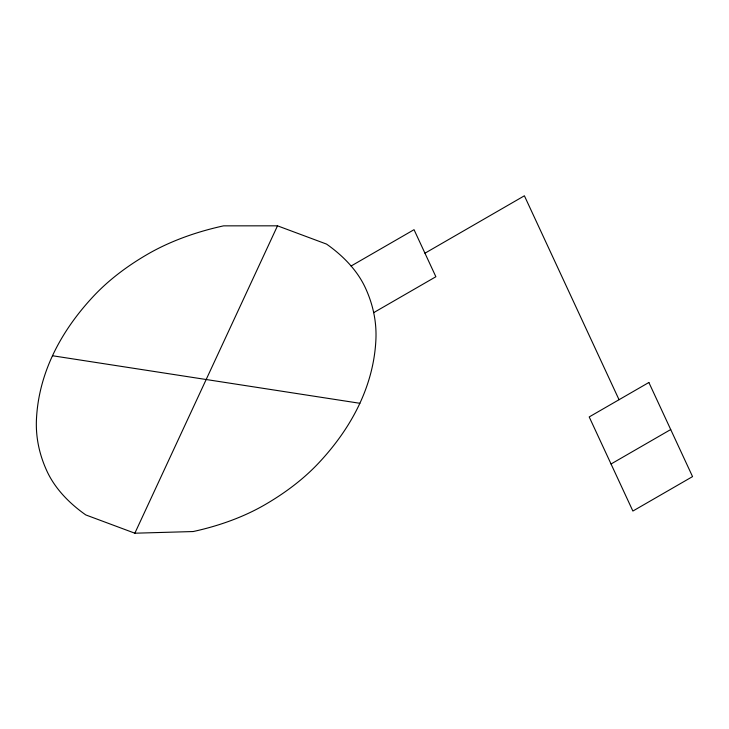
<?xml version="1.0" encoding="UTF-8"?>
<svg xmlns="http://www.w3.org/2000/svg" width="729" height="729" viewBox="0 0 729 729"><rect width="100%" height="100%" fill="white"/><g stroke="black" fill="none" stroke-linecap="round" stroke-linejoin="round"><path stroke-width="1.09" d="M134.847 533.209L277.503 225.826L326.565 244.106A201.076 116.093 0 0 1 365.284 287.654A314.919 181.822 0 0 1 375.9 339.632A475.764 274.678 0 0 1 318.628 463.052A314.919 181.822 0 0 1 264.417 505.006A201.076 116.093 0 0 1 193.167 531.541L134.847 533.209L85.785 514.929A201.076 116.093 0 0 1 47.066 471.381A314.919 181.822 0 0 1 36.45 419.403A475.764 274.678 0 0 1 93.731 295.983A314.919 181.822 0 0 1 147.941 254.029A213.515 123.274 0 0 1 223.593 225.853L277.503 225.826M351.105 266.012L414.036 229.681L435.878 276.738L373.685 312.641M424.952 253.209L524.397 195.791L619.039 399.711M611.048 463.99L670.707 429.545M52.488 355.743L359.871 403.292M648.874 382.488L589.205 416.933L632.881 511.047L692.55 476.602L648.874 382.488"/></g></svg>
